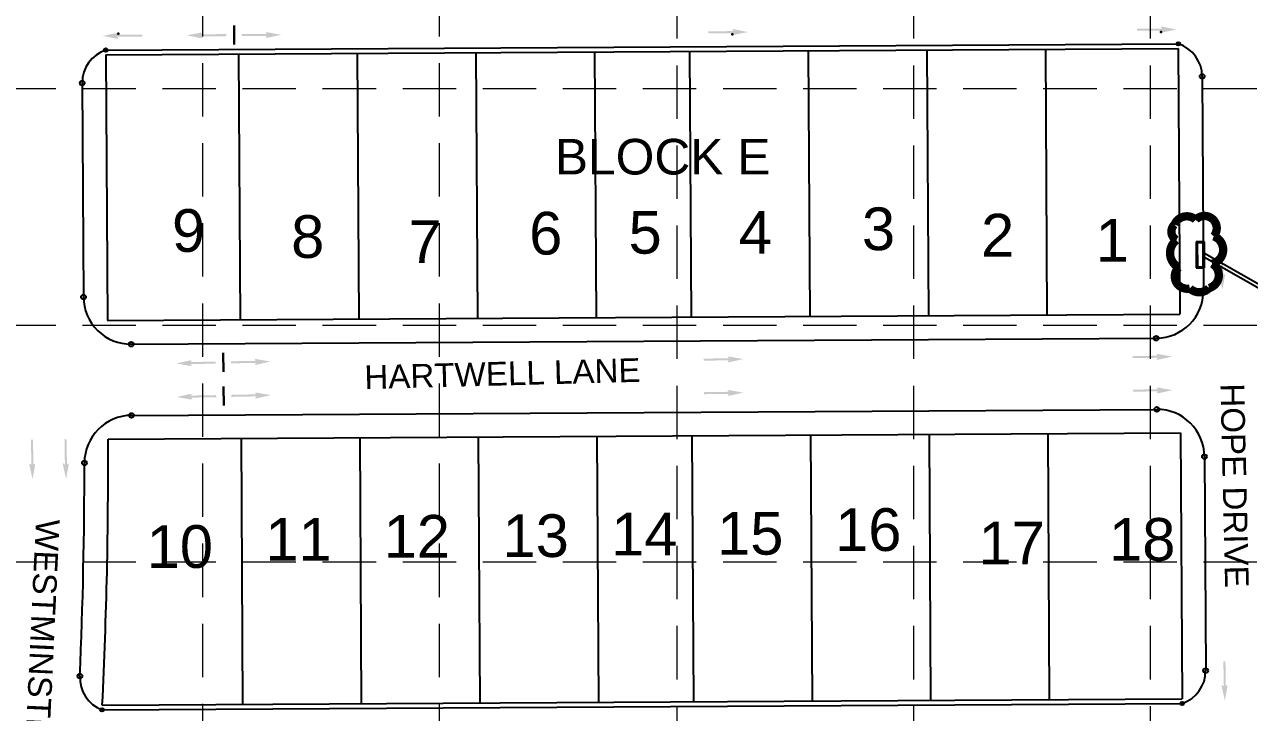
# Model space of a CAD drawing. Header units: inches. Extents: x -5337 to 1057, y 15227 to 19227.
# Drawn here: x -4210 to -3694, y 17263 to 17553 of the extents above; entities that cross this region are included whole.
import ezdxf
from ezdxf.enums import TextEntityAlignment as Align

# ---------------------------------------------------------------- set-up
doc = ezdxf.new("R2010")
doc.units = ezdxf.units.IN
doc.header["$LTSCALE"] = 150
doc.header["$MEASUREMENT"] = 0
doc.linetypes.add('HIDDEN', pattern=[0.375, 0.25, -0.125])
for name, color, linetype in [('1 BLOCK NUMBERS', 7, 'Continuous'), ('1 LOT NUMBER', 7, 'Continuous'), ('BASE', 7, 'Continuous'), ('grid', 7, 'HIDDEN'), ('LOT NUM', 7, 'Continuous'), ('LOTLINE', 7, 'Continuous'), ('PAVING', 7, 'Continuous'), ('ROW', 7, 'Continuous'), ('STORM', 7, 'Continuous'), ('STORM INLET', 7, 'Continuous')]:
    doc.layers.add(name, color=color, linetype=linetype)
doc.styles.get("Standard").update_dxf_attribs({"font": 'ARIAL.TTF', "height": 25})

msp = doc.modelspace()

# ---------------------------------------------------------------- hatches: boundary and pattern name
at = {"layer": 'PAVING', "linetype": 'Continuous', "lineweight": 30}
h = msp.add_hatch(color=256, dxfattribs=at)
edge = h.paths.add_edge_path()
edge.add_line((-3912.01, 17550.75), (-3911.46, 17550.14))
edge.add_line((-3911.46, 17550.14), (-3922.04, 17550.12))
edge.add_line((-3922.04, 17550.12), (-3922.04, 17549.26))
edge.add_line((-3922.04, 17549.26), (-3911.46, 17549.28))
edge.add_line((-3911.46, 17549.28), (-3911.99, 17548.78))
edge.add_line((-3911.99, 17548.78), (-3911.99, 17548.78))
edge.add_ellipse((-3911.46, 17548.73), major_axis=(-0.56, -0.001), ratio=0.285714, start_angle=342.8173, end_angle=484.7269)
edge.add_line((-3911.14, 17548.6), (-3911.14, 17548.6))
edge.add_line((-3911.14, 17548.6), (-3905.41, 17549.75))
edge.add_line((-3905.41, 17549.75), (-3911.14, 17550.92))
edge.add_line((-3911.14, 17550.92), (-3911.14, 17550.92))
edge.add_ellipse((-3911.47, 17550.79), major_axis=(-0.56, -0.001), ratio=0.285714, start_angle=234.1685, end_angle=374.4967)
edge.add_line((-3912.01, 17550.75), (-3912.01, 17550.75))
edge.add_line((-3912.01, 17550.75), (-3912.01, 17550.75))
h = msp.add_hatch(color=256, dxfattribs=at)
edge = h.paths.add_edge_path()
edge.add_line((-3731.35, 17551.81), (-3730.8, 17551.2))
edge.add_line((-3730.8, 17551.2), (-3741.38, 17551.18))
edge.add_line((-3741.38, 17551.18), (-3741.38, 17550.32))
edge.add_line((-3741.38, 17550.32), (-3730.8, 17550.34))
edge.add_line((-3730.8, 17550.34), (-3731.33, 17549.84))
edge.add_line((-3731.33, 17549.84), (-3731.33, 17549.84))
edge.add_ellipse((-3730.8, 17549.79), major_axis=(-0.56, -0.001), ratio=0.285714, start_angle=342.8173, end_angle=484.7269)
edge.add_line((-3730.48, 17549.66), (-3730.48, 17549.66))
edge.add_line((-3730.48, 17549.66), (-3724.75, 17550.81))
edge.add_line((-3724.75, 17550.81), (-3730.48, 17551.98))
edge.add_line((-3730.48, 17551.98), (-3730.48, 17551.98))
edge.add_ellipse((-3730.8, 17551.85), major_axis=(-0.56, -0.001), ratio=0.285714, start_angle=234.1685, end_angle=374.4967)
edge.add_line((-3731.35, 17551.81), (-3731.35, 17551.81))
edge.add_line((-3731.35, 17551.81), (-3731.35, 17551.81))
h = msp.add_hatch(color=256, dxfattribs=at)
edge = h.paths.add_edge_path()
edge.add_line((-4170.74, 17547.17), (-4171.29, 17547.78))
edge.add_line((-4171.29, 17547.78), (-4160.71, 17547.83))
edge.add_line((-4160.71, 17547.83), (-4160.71, 17548.69))
edge.add_line((-4160.71, 17548.69), (-4171.29, 17548.64))
edge.add_line((-4171.29, 17548.64), (-4170.76, 17549.14))
edge.add_line((-4170.76, 17549.14), (-4170.76, 17549.14))
edge.add_ellipse((-4171.3, 17549.19), major_axis=(0.56, 0.003), ratio=0.285714, start_angle=342.8173, end_angle=484.7269)
edge.add_line((-4171.62, 17549.32), (-4171.61, 17549.32))
edge.add_line((-4171.61, 17549.32), (-4177.34, 17548.15))
edge.add_line((-4177.34, 17548.15), (-4171.61, 17547))
edge.add_line((-4171.61, 17547), (-4171.61, 17547))
edge.add_ellipse((-4171.28, 17547.13), major_axis=(0.56, 0.003), ratio=0.285714, start_angle=234.1685, end_angle=374.4967)
edge.add_line((-4170.74, 17547.17), (-4170.74, 17547.17))
edge.add_line((-4170.74, 17547.17), (-4170.74, 17547.17))
h = msp.add_hatch(color=256, dxfattribs=at)
edge = h.paths.add_edge_path()
edge.add_line((-4135.23, 17549.34), (-4135.76, 17548.84))
edge.add_line((-4135.76, 17548.84), (-4125.18, 17548.89))
edge.add_line((-4125.18, 17548.89), (-4125.18, 17548.03))
edge.add_line((-4125.18, 17548.03), (-4135.76, 17547.98))
edge.add_line((-4135.76, 17547.98), (-4135.21, 17547.38))
edge.add_line((-4135.21, 17547.38), (-4135.21, 17547.38))
edge.add_ellipse((-4135.75, 17547.33), major_axis=(0.56, 0.002), ratio=0.285714, start_angle=-125.8315, end_angle=14.4967, ccw=False)
edge.add_line((-4136.08, 17547.2), (-4136.07, 17547.2))
edge.add_line((-4136.07, 17547.2), (-4141.81, 17548.36))
edge.add_line((-4141.81, 17548.36), (-4136.08, 17549.52))
edge.add_line((-4136.08, 17549.52), (-4136.08, 17549.52))
edge.add_ellipse((-4135.76, 17549.39), major_axis=(0.56, 0.002), ratio=0.285714, start_angle=-17.1827, end_angle=124.7269, ccw=False)
edge.add_line((-4135.23, 17549.34), (-4135.23, 17549.34))
edge.add_line((-4135.23, 17549.34), (-4135.23, 17549.34))
edge.add_line((-4135.23, 17549.34), (-4135.23, 17549.34))
h = msp.add_hatch(color=256, dxfattribs=at)
edge = h.paths.add_edge_path()
edge.add_line((-4108.74, 17549.49), (-4108.2, 17549))
edge.add_line((-4108.2, 17549), (-4118.78, 17548.92))
edge.add_line((-4118.78, 17548.92), (-4118.78, 17548.06))
edge.add_line((-4118.78, 17548.06), (-4108.19, 17548.14))
edge.add_line((-4108.19, 17548.14), (-4108.74, 17547.53))
edge.add_line((-4108.74, 17547.53), (-4108.74, 17547.53))
edge.add_ellipse((-4108.2, 17547.49), major_axis=(-0.56, -0.004), ratio=0.285714, start_angle=345.5033, end_angle=485.8315)
edge.add_line((-4107.87, 17547.36), (-4107.87, 17547.36))
edge.add_line((-4107.87, 17547.36), (-4102.15, 17548.58))
edge.add_line((-4102.15, 17548.58), (-4107.89, 17549.68))
edge.add_line((-4107.89, 17549.68), (-4107.89, 17549.68))
edge.add_ellipse((-4108.21, 17549.55), major_axis=(-0.56, -0.004), ratio=0.285714, start_angle=235.2731, end_angle=377.1827)
edge.add_line((-4108.74, 17549.49), (-4108.74, 17549.49))
edge.add_line((-4108.74, 17549.49), (-4108.74, 17549.49))
edge.add_line((-4108.74, 17549.49), (-4108.74, 17549.49))
at = {"layer": 'PAVING'}
h = msp.add_hatch(color=256, dxfattribs=at)
edge = h.paths.add_edge_path()
edge.add_line((-3704.54, 17447.79), (-3705.04, 17447.25))
edge.add_line((-3705.04, 17447.25), (-3705.13, 17457.83))
edge.add_line((-3705.13, 17457.83), (-3705.99, 17457.83))
edge.add_line((-3705.99, 17457.83), (-3705.9, 17447.24))
edge.add_line((-3705.9, 17447.24), (-3706.51, 17447.79))
edge.add_line((-3706.51, 17447.79), (-3706.51, 17447.79))
edge.add_ellipse((-3706.55, 17447.24), major_axis=(-0.005, 0.56), ratio=0.285714, start_angle=345.5033, end_angle=485.8315)
edge.add_line((-3706.68, 17446.92), (-3706.67, 17446.92))
edge.add_line((-3706.67, 17446.92), (-3705.45, 17441.2))
edge.add_line((-3705.45, 17441.2), (-3704.36, 17446.94))
edge.add_line((-3704.36, 17446.94), (-3704.36, 17446.94))
edge.add_ellipse((-3704.49, 17447.26), major_axis=(-0.005, 0.56), ratio=0.285714, start_angle=235.2731, end_angle=377.1827)
edge.add_line((-3704.55, 17447.79), (-3704.54, 17447.79))
edge.add_line((-3704.54, 17447.79), (-3704.54, 17447.79))
edge.add_line((-3704.54, 17447.79), (-3704.54, 17447.79))
at = {"layer": 'PAVING', "linetype": 'Continuous', "lineweight": 30}
h = msp.add_hatch(color=256, dxfattribs=at)
edge = h.paths.add_edge_path()
edge.add_line((-4139.74, 17411.21), (-4140.27, 17410.7))
edge.add_line((-4140.27, 17410.7), (-4129.69, 17410.88))
edge.add_line((-4129.69, 17410.88), (-4129.67, 17410.02))
edge.add_line((-4129.67, 17410.02), (-4140.26, 17409.84))
edge.add_line((-4140.26, 17409.84), (-4139.7, 17409.24))
edge.add_line((-4139.7, 17409.24), (-4139.7, 17409.24))
edge.add_ellipse((-4140.24, 17409.19), major_axis=(0.56, 0.01), ratio=0.285714, start_angle=-125.8315, end_angle=14.4967, ccw=False)
edge.add_line((-4140.56, 17409.05), (-4140.56, 17409.05))
edge.add_line((-4140.56, 17409.05), (-4146.31, 17410.13))
edge.add_line((-4146.31, 17410.13), (-4140.6, 17411.37))
edge.add_line((-4140.6, 17411.37), (-4140.6, 17411.37))
edge.add_ellipse((-4140.28, 17411.24), major_axis=(0.56, 0.01), ratio=0.285714, start_angle=-17.1827, end_angle=124.7269, ccw=False)
edge.add_line((-4139.74, 17411.2), (-4139.74, 17411.21))
edge.add_line((-4139.74, 17411.21), (-4139.74, 17411.21))
edge.add_line((-4139.74, 17411.21), (-4139.74, 17411.21))
h = msp.add_hatch(color=256, dxfattribs=at)
edge = h.paths.add_edge_path()
edge.add_line((-4113.26, 17411.71), (-4112.71, 17411.22))
edge.add_line((-4112.71, 17411.22), (-4123.29, 17411))
edge.add_line((-4123.29, 17411), (-4123.28, 17410.14))
edge.add_line((-4123.28, 17410.14), (-4112.69, 17410.36))
edge.add_line((-4112.69, 17410.36), (-4113.23, 17409.74))
edge.add_line((-4113.23, 17409.74), (-4113.23, 17409.74))
edge.add_ellipse((-4112.69, 17409.71), major_axis=(-0.56, -0.012), ratio=0.285714, start_angle=345.5033, end_angle=485.8315)
edge.add_line((-4112.36, 17409.59), (-4112.36, 17409.59))
edge.add_line((-4112.36, 17409.59), (-4106.66, 17410.89))
edge.add_line((-4106.66, 17410.89), (-4112.41, 17411.91))
edge.add_line((-4112.41, 17411.91), (-4112.41, 17411.91))
edge.add_ellipse((-4112.73, 17411.77), major_axis=(-0.56, -0.012), ratio=0.285714, start_angle=235.2731, end_angle=377.1827)
edge.add_line((-4113.26, 17411.71), (-4113.26, 17411.71))
edge.add_line((-4113.26, 17411.71), (-4113.26, 17411.71))
edge.add_line((-4113.26, 17411.71), (-4113.26, 17411.71))
at = {"layer": 'PAVING'}
h = msp.add_hatch(color=256, dxfattribs=at)
edge = h.paths.add_edge_path()
edge.add_line((-3914.01, 17412.79), (-3913.47, 17412.29))
edge.add_line((-3913.47, 17412.29), (-3924.05, 17412.13))
edge.add_line((-3924.05, 17412.13), (-3924.04, 17411.27))
edge.add_line((-3924.04, 17411.27), (-3913.46, 17411.43))
edge.add_line((-3913.46, 17411.43), (-3914, 17410.82))
edge.add_line((-3914, 17410.82), (-3914, 17410.82))
edge.add_ellipse((-3913.45, 17410.79), major_axis=(-0.56, -0.009), ratio=0.285714, start_angle=345.5033, end_angle=485.8315)
edge.add_line((-3913.12, 17410.66), (-3913.13, 17410.66))
edge.add_line((-3913.13, 17410.66), (-3907.41, 17411.93))
edge.add_line((-3907.41, 17411.93), (-3913.17, 17412.98))
edge.add_line((-3913.17, 17412.98), (-3913.16, 17412.98))
edge.add_ellipse((-3913.48, 17412.84), major_axis=(-0.56, -0.009), ratio=0.285714, start_angle=235.2731, end_angle=377.1827)
edge.add_line((-3914.02, 17412.79), (-3914.01, 17412.79))
edge.add_line((-3914.01, 17412.79), (-3914.01, 17412.79))
edge.add_line((-3914.01, 17412.79), (-3914.01, 17412.79))
h = msp.add_hatch(color=256, dxfattribs=at)
edge = h.paths.add_edge_path()
edge.add_line((-3733.19, 17413.85), (-3732.64, 17413.36))
edge.add_line((-3732.64, 17413.36), (-3743.22, 17413.19))
edge.add_line((-3743.22, 17413.19), (-3743.21, 17412.33))
edge.add_line((-3743.21, 17412.33), (-3732.63, 17412.5))
edge.add_line((-3732.63, 17412.5), (-3733.17, 17411.88))
edge.add_line((-3733.17, 17411.88), (-3733.17, 17411.88))
edge.add_ellipse((-3732.63, 17411.85), major_axis=(-0.56, -0.009), ratio=0.285714, start_angle=345.5033, end_angle=485.8315)
edge.add_line((-3732.3, 17411.72), (-3732.3, 17411.72))
edge.add_line((-3732.3, 17411.72), (-3726.59, 17412.99))
edge.add_line((-3726.59, 17412.99), (-3732.34, 17414.04))
edge.add_line((-3732.34, 17414.04), (-3732.34, 17414.04))
edge.add_ellipse((-3732.65, 17413.9), major_axis=(-0.56, -0.009), ratio=0.285714, start_angle=235.2731, end_angle=377.1827)
edge.add_line((-3733.19, 17413.85), (-3733.19, 17413.85))
edge.add_line((-3733.19, 17413.85), (-3733.19, 17413.85))
edge.add_line((-3733.19, 17413.85), (-3733.19, 17413.85))
at = {"layer": 'PAVING', "linetype": 'Continuous', "lineweight": 30}
h = msp.add_hatch(color=256, dxfattribs=at)
edge = h.paths.add_edge_path()
edge.add_line((-4139.59, 17397.07), (-4140.12, 17396.56))
edge.add_line((-4140.12, 17396.56), (-4129.54, 17396.75))
edge.add_line((-4129.54, 17396.75), (-4129.52, 17395.89))
edge.add_line((-4129.52, 17395.89), (-4140.1, 17395.7))
edge.add_line((-4140.1, 17395.7), (-4139.54, 17395.1))
edge.add_line((-4139.54, 17395.1), (-4139.54, 17395.1))
edge.add_ellipse((-4140.08, 17395.05), major_axis=(0.56, 0.01), ratio=0.285714, start_angle=-125.8315, end_angle=14.4967, ccw=False)
edge.add_line((-4140.41, 17394.92), (-4140.41, 17394.92))
edge.add_line((-4140.41, 17394.92), (-4146.16, 17396))
edge.add_line((-4146.16, 17396), (-4140.44, 17397.23))
edge.add_line((-4140.44, 17397.23), (-4140.45, 17397.23))
edge.add_ellipse((-4140.12, 17397.11), major_axis=(0.56, 0.01), ratio=0.285714, start_angle=-17.1827, end_angle=124.7269, ccw=False)
edge.add_line((-4139.59, 17397.07), (-4139.59, 17397.07))
edge.add_line((-4139.59, 17397.07), (-4139.59, 17397.07))
edge.add_line((-4139.59, 17397.07), (-4139.59, 17397.07))
h = msp.add_hatch(color=256, dxfattribs=at)
edge = h.paths.add_edge_path()
edge.add_line((-4113.11, 17397.58), (-4112.56, 17397.09))
edge.add_line((-4112.56, 17397.09), (-4123.14, 17396.87))
edge.add_line((-4123.14, 17396.87), (-4123.12, 17396.01))
edge.add_line((-4123.12, 17396.01), (-4112.54, 17396.23))
edge.add_line((-4112.54, 17396.23), (-4113.08, 17395.61))
edge.add_line((-4113.08, 17395.61), (-4113.08, 17395.61))
edge.add_ellipse((-4112.54, 17395.58), major_axis=(-0.56, -0.012), ratio=0.285714, start_angle=345.5033, end_angle=485.8315)
edge.add_line((-4112.2, 17395.46), (-4112.21, 17395.46))
edge.add_line((-4112.21, 17395.46), (-4106.5, 17396.75))
edge.add_line((-4106.5, 17396.75), (-4112.26, 17397.77))
edge.add_line((-4112.26, 17397.77), (-4112.26, 17397.77))
edge.add_ellipse((-4112.57, 17397.63), major_axis=(-0.56, -0.012), ratio=0.285714, start_angle=235.2731, end_angle=377.1827)
edge.add_line((-4113.11, 17397.58), (-4113.11, 17397.58))
edge.add_line((-4113.11, 17397.58), (-4113.11, 17397.58))
edge.add_line((-4113.11, 17397.58), (-4113.11, 17397.58))
at = {"layer": 'PAVING'}
h = msp.add_hatch(color=256, dxfattribs=at)
edge = h.paths.add_edge_path()
edge.add_line((-3913.94, 17398.65), (-3913.39, 17398.16))
edge.add_line((-3913.39, 17398.16), (-3923.97, 17398))
edge.add_line((-3923.97, 17398), (-3923.96, 17397.14))
edge.add_line((-3923.96, 17397.14), (-3913.38, 17397.3))
edge.add_line((-3913.38, 17397.3), (-3913.92, 17396.68))
edge.add_line((-3913.92, 17396.68), (-3913.92, 17396.68))
edge.add_ellipse((-3913.38, 17396.65), major_axis=(-0.56, -0.009), ratio=0.285714, start_angle=345.5033, end_angle=485.8315)
edge.add_line((-3913.05, 17396.52), (-3913.05, 17396.53))
edge.add_line((-3913.05, 17396.53), (-3907.34, 17397.79))
edge.add_line((-3907.34, 17397.79), (-3913.09, 17398.84))
edge.add_line((-3913.09, 17398.84), (-3913.09, 17398.84))
edge.add_ellipse((-3913.4, 17398.7), major_axis=(-0.56, -0.009), ratio=0.285714, start_angle=235.2731, end_angle=377.1827)
edge.add_line((-3913.94, 17398.65), (-3913.94, 17398.65))
edge.add_line((-3913.94, 17398.65), (-3913.94, 17398.65))
edge.add_line((-3913.94, 17398.65), (-3913.94, 17398.65))
h = msp.add_hatch(color=256, dxfattribs=at)
edge = h.paths.add_edge_path()
edge.add_line((-3733.11, 17399.71), (-3732.56, 17399.22))
edge.add_line((-3732.56, 17399.22), (-3743.15, 17399.06))
edge.add_line((-3743.15, 17399.06), (-3743.13, 17398.2))
edge.add_line((-3743.13, 17398.2), (-3732.55, 17398.36))
edge.add_line((-3732.55, 17398.36), (-3733.09, 17397.74))
edge.add_line((-3733.09, 17397.74), (-3733.09, 17397.74))
edge.add_ellipse((-3732.55, 17397.71), major_axis=(-0.56, -0.009), ratio=0.285714, start_angle=345.5033, end_angle=485.8315)
edge.add_line((-3732.22, 17397.59), (-3732.22, 17397.59))
edge.add_line((-3732.22, 17397.59), (-3726.51, 17398.85))
edge.add_line((-3726.51, 17398.85), (-3732.26, 17399.9))
edge.add_line((-3732.26, 17399.9), (-3732.26, 17399.9))
edge.add_ellipse((-3732.58, 17399.77), major_axis=(-0.56, -0.009), ratio=0.285714, start_angle=235.2731, end_angle=377.1827)
edge.add_line((-3733.11, 17399.71), (-3733.11, 17399.71))
edge.add_line((-3733.11, 17399.71), (-3733.11, 17399.71))
edge.add_line((-3733.11, 17399.71), (-3733.11, 17399.71))
h = msp.add_hatch(color=256, dxfattribs=at)
edge = h.paths.add_edge_path()
edge.add_line((-4206.07, 17367.94), (-4206.56, 17367.39))
edge.add_line((-4206.56, 17367.39), (-4206.74, 17377.97))
edge.add_line((-4206.74, 17377.97), (-4207.6, 17377.96))
edge.add_line((-4207.6, 17377.96), (-4207.42, 17367.38))
edge.add_line((-4207.42, 17367.38), (-4208.04, 17367.91))
edge.add_line((-4208.04, 17367.91), (-4208.04, 17367.92))
edge.add_ellipse((-4208.07, 17367.37), major_axis=(-0.009, 0.56), ratio=0.285714, start_angle=345.5033, end_angle=485.8315)
edge.add_line((-4208.19, 17367.04), (-4208.19, 17367.04))
edge.add_line((-4208.19, 17367.04), (-4206.92, 17361.33))
edge.add_line((-4206.92, 17361.33), (-4205.87, 17367.09))
edge.add_line((-4205.87, 17367.09), (-4205.88, 17367.09))
edge.add_ellipse((-4206.01, 17367.4), major_axis=(-0.009, 0.56), ratio=0.285714, start_angle=235.2731, end_angle=377.1827)
edge.add_line((-4206.07, 17367.94), (-4206.07, 17367.94))
edge.add_line((-4206.07, 17367.94), (-4206.07, 17367.94))
edge.add_line((-4206.07, 17367.94), (-4206.07, 17367.94))
h = msp.add_hatch(color=256, dxfattribs=at)
edge = h.paths.add_edge_path()
edge.add_line((-4191.93, 17368.04), (-4192.42, 17367.49))
edge.add_line((-4192.42, 17367.49), (-4192.6, 17378.07))
edge.add_line((-4192.6, 17378.07), (-4193.46, 17378.06))
edge.add_line((-4193.46, 17378.06), (-4193.28, 17367.48))
edge.add_line((-4193.28, 17367.48), (-4193.9, 17368.01))
edge.add_line((-4193.9, 17368.01), (-4193.9, 17368.02))
edge.add_ellipse((-4193.93, 17367.47), major_axis=(-0.009, 0.56), ratio=0.285714, start_angle=345.5033, end_angle=485.8315)
edge.add_line((-4194.06, 17367.14), (-4194.05, 17367.14))
edge.add_line((-4194.05, 17367.14), (-4192.78, 17361.43))
edge.add_line((-4192.78, 17361.43), (-4191.74, 17367.19))
edge.add_line((-4191.74, 17367.19), (-4191.74, 17367.19))
edge.add_ellipse((-4191.88, 17367.5), major_axis=(-0.009, 0.56), ratio=0.285714, start_angle=235.2731, end_angle=377.1827)
edge.add_line((-4191.93, 17368.04), (-4191.93, 17368.04))
edge.add_line((-4191.93, 17368.04), (-4191.93, 17368.04))
edge.add_line((-4191.93, 17368.04), (-4191.93, 17368.04))
h = msp.add_hatch(color=256, dxfattribs=at)
edge = h.paths.add_edge_path()
edge.add_line((-3703.5, 17274.58), (-3703.99, 17274.03))
edge.add_line((-3703.99, 17274.03), (-3704.11, 17284.62))
edge.add_line((-3704.11, 17284.62), (-3704.97, 17284.61))
edge.add_line((-3704.97, 17284.61), (-3704.85, 17274.02))
edge.add_line((-3704.85, 17274.02), (-3705.46, 17274.56))
edge.add_line((-3705.46, 17274.56), (-3705.46, 17274.57))
edge.add_ellipse((-3705.5, 17274.02), major_axis=(-0.007, 0.56), ratio=0.285714, start_angle=345.5033, end_angle=485.8315)
edge.add_line((-3705.62, 17273.69), (-3705.62, 17273.69))
edge.add_line((-3705.62, 17273.69), (-3704.38, 17267.98))
edge.add_line((-3704.38, 17267.98), (-3703.31, 17273.73))
edge.add_line((-3703.31, 17273.73), (-3703.31, 17273.73))
edge.add_ellipse((-3703.44, 17274.04), major_axis=(-0.007, 0.56), ratio=0.285714, start_angle=235.2731, end_angle=377.1827)
edge.add_line((-3703.5, 17274.58), (-3703.5, 17274.58))
edge.add_line((-3703.5, 17274.58), (-3703.5, 17274.58))
edge.add_line((-3703.5, 17274.58), (-3703.5, 17274.58))

# ---------------------------------------------------------------- linework, layer by layer
at = {"layer": 'BASE', "color": 170, "lineweight": 40}
msp.add_line((-3708.85, 17460.36), (-3708.85, 17460.36), dxfattribs=at)
msp.add_line((-3708.85, 17460.36), (-3708.85, 17460.36), dxfattribs=at)
at = {"layer": 'BASE', "color": 170, "lineweight": 40, "const_width": 3.51}
msp.add_lwpolyline([(-3723.84, 17450.54, 0.520567), (-3723.84, 17450.54, 0.765195), (-3719.1, 17441.72, 0.417879), (-3711, 17441.88, 0.6649), (-3709.71, 17452.14, 0.744833), (-3709.06, 17463.7, 0.975642), (-3716.67, 17470.68, 0.520567), (-3725.56, 17468.65, 0.520567), (-3724.79, 17462.11, 0.540264), (-3723.84, 17450.54)], format="xyb", close=True, dxfattribs=at)
at = {"layer": 'grid', "color": 252, "linetype": 'HIDDEN', "lineweight": 0, "ltscale": 0.6}
for p, q in [((-4135.23, 19122.93), (-4135.23, 15630.29)), ((-4035.48, 19122.93), (-4035.48, 15630.29)), ((-3935.39, 19121.98), (-3935.39, 15630.29)), ((-3835.64, 19121.98), (-3835.64, 15630.29)), ((-3735.89, 19121.98), (-3735.89, 15630.29)), ((-5232.14, 17525.98), (952.36, 17525.98)), ((-5232.14, 17426.23), (952.36, 17426.23)), ((-5232.14, 17326.48), (952.36, 17326.48))]:
    msp.add_line(p, q, dxfattribs=at)
at = {"layer": 'LOTLINE'}
for p, q in [((-4120.05, 17540.49), (-4119.39, 17428.49)), ((-4070.05, 17540.78), (-4069.39, 17428.78)), ((-4020.05, 17541.07), (-4019.4, 17429.08)), ((-3970.05, 17541.37), (-3969.4, 17429.37)), ((-3929.99, 17541.6), (-3929.33, 17429.6)), ((-3879.99, 17541.9), (-3879.33, 17429.9)), ((-3829.99, 17542.19), (-3829.33, 17430.19)), ((-3779.99, 17542.48), (-3779.33, 17430.48)), ((-3829.04, 17380.19), (-3828.38, 17268.19)), ((-3779.04, 17380.49), (-3778.38, 17268.49)), ((-4119.03, 17378.49), (-4118.38, 17266.49)), ((-4069.03, 17378.78), (-4068.38, 17266.79)), ((-4019.03, 17379.08), (-4018.38, 17267.08)), ((-3969.04, 17379.37), (-3968.38, 17267.37)), ((-3929.04, 17379.61), (-3928.38, 17267.61)), ((-3879.04, 17379.9), (-3878.38, 17267.9))]:
    msp.add_line(p, q, dxfattribs=at)
at = {"layer": 'PAVING', "linetype": 'Continuous', "lineweight": 30}
for p, q in [((-4121.97, 17544.48), (-4121.98, 17552.48)), ((-4126.43, 17406.52), (-4126.54, 17414.51)), ((-4126.27, 17392.38), (-4126.39, 17400.38))]:
    msp.add_line(p, q, dxfattribs=at)
at = {"layer": 'PAVING'}
for p, q in [((-4176.06, 17542.16), (-3724, 17544.81)), ((-3713.92, 17531.09), (-3713.39, 17440.87)), ((-4185.98, 17528.28), (-4185.45, 17438.1)), ((-4165.33, 17418.22), (-3733.27, 17420.75)), ((-4165.21, 17388.22), (-3733.06, 17390.76)), ((-3712.98, 17370.87), (-3712.45, 17280.66)), ((-4177.64, 17264.14), (-3722.37, 17266.82))]:
    msp.add_line(p, q, dxfattribs=at)
for centre, radius in [((-3724, 17544.81), 0.75), ((-4176.06, 17542.16), 0.75), ((-3713.92, 17531.09), 1), ((-4185.98, 17528.28), 1), ((-4185.45, 17438.1), 1), ((-3713.39, 17440.87), 1), ((-3733.27, 17420.75), 1), ((-4165.33, 17418.22), 1), ((-3733.06, 17390.76), 1), ((-4165.21, 17388.22), 1), ((-3712.98, 17370.87), 1), ((-4185.07, 17368.2), 1), ((-4186.98, 17278.33), 1), ((-3712.45, 17280.66), 1), ((-3722.37, 17266.82), 0.75), ((-4177.64, 17264.14), 0.75)]:
    msp.add_circle(centre, radius, dxfattribs=at)
for centre, radius, start, end in [((-4171.48, 17528.4), 14.5, 108.4166, 180.4926), ((-3728.42, 17531), 14.5, 0.3362, 72.2557), ((-4165.45, 17438.22), 20, 180.3362, 270.3362), ((-3733.39, 17440.75), 20, 270.3362, 0.3214), ((-3732.98, 17370.76), 20, 0.3362, 90.234), ((-4165.07, 17368.22), 20, 90.4124, 180.0546), ((-6200.06, 17366.28), 2015, 357.49852, 0.05464), ((-4172.5, 17277.7), 14.5, 177.4985, 249.224), ((-3726.95, 17280.57), 14.5, 288.4166, 0.3362)]:
    msp.add_arc(centre, radius, start, end, dxfattribs=at)
at = {"layer": 'PAVING', "linetype": 'Continuous', "lineweight": 30}
for p in [(-4170.76, 17549.14), (-3911.99, 17548.78), (-3731.33, 17549.84)]:
    msp.add_point(p, dxfattribs=at)
at = {"layer": 'ROW'}
for p, q in [((-4176.05, 17540.16), (-3723.99, 17542.81)), ((-4176.05, 17540.16), (-4175.39, 17428.16)), ((-3723.99, 17542.81), (-3723.33, 17430.81)), ((-4175.39, 17428.16), (-3723.33, 17430.81)), ((-4175.1, 17378.16), (-3723.04, 17380.81)), ((-3723.04, 17380.81), (-3722.38, 17268.82)), ((-4177.54, 17266.15), (-3722.38, 17268.82))]:
    msp.add_line(p, q, dxfattribs=at)
msp.add_arc((-6200.06, 17366.28), 2025, 357.16562, 0.33619, dxfattribs=at)
at = {"layer": 'STORM', "color": 5}
for p, q in [((-3689.53, 17443.09), (-3712.98, 17456.45)), ((-3689.52, 17441.36), (-3712.97, 17454.71))]:
    msp.add_line(p, q, dxfattribs=at)
at = {"layer": 'STORM INLET', "color": 5}
for p, q in [((-3713.01, 17461.37), (-3716.51, 17461.35)), ((-3716.51, 17461.35), (-3716.45, 17450.35)), ((-3713.51, 17460.87), (-3716.01, 17460.85)), ((-3716.01, 17460.85), (-3715.95, 17450.85)), ((-3713.45, 17450.87), (-3713.51, 17460.87)), ((-3712.95, 17450.37), (-3713.01, 17461.37)), ((-3716.45, 17450.35), (-3712.95, 17450.37)), ((-3715.95, 17450.85), (-3713.45, 17450.87))]:
    msp.add_line(p, q, dxfattribs=at)

# ---------------------------------------------------------------- texts
at = {"layer": '1 BLOCK NUMBERS'}
msp.add_text('BLOCK E ', height=15, dxfattribs=at).set_placement((-3986.76, 17497.24), align=Align.MIDDLE_LEFT)
at = {"layer": '1 LOT NUMBER'}
for s, p in [('9', (-4148.16, 17466.13)), ('6', (-3997.59, 17464.99)), ('5', (-3955.69, 17465.36)), ('4', (-3909.25, 17465.32)), ('3', (-3857.33, 17466.85)), ('2', (-3807.12, 17464.17)), ('8', (-4097.93, 17463.58)), ('7', (-4048.47, 17461.4)), ('1', (-3758.83, 17462.01)), ('16', (-3868.64, 17340.1)), ('11', (-4108.81, 17336.02)), ('12', (-4058.93, 17337.25)), ('13', (-4008.82, 17337.53)), ('14', (-3963.04, 17338.18)), ('15', (-3918.38, 17338.53)), ('18', (-3753.17, 17335.96)), ('10', (-4158.83, 17332.95)), ('17', (-3808.2, 17334.46))]:
    msp.add_text(s, height=18, dxfattribs=at).set_placement(p, align=Align.MIDDLE_LEFT)
at = {"layer": 'LOT NUM'}
for s, rotation, p in [('HARTWELL LANE ', 1.5301, (-4067.07, 17404.27)), ('HOPE DRIVE       ', 271.3322, (-3701.24, 17401.72)), ('WESTMINSTER DRIVE', 267.3098, (-4200.47, 17344.41))]:
    msp.add_text(s, height=10, rotation=rotation, dxfattribs=at).set_placement(p, align=Align.MIDDLE_LEFT)

doc.saveas('drawing.dxf')
